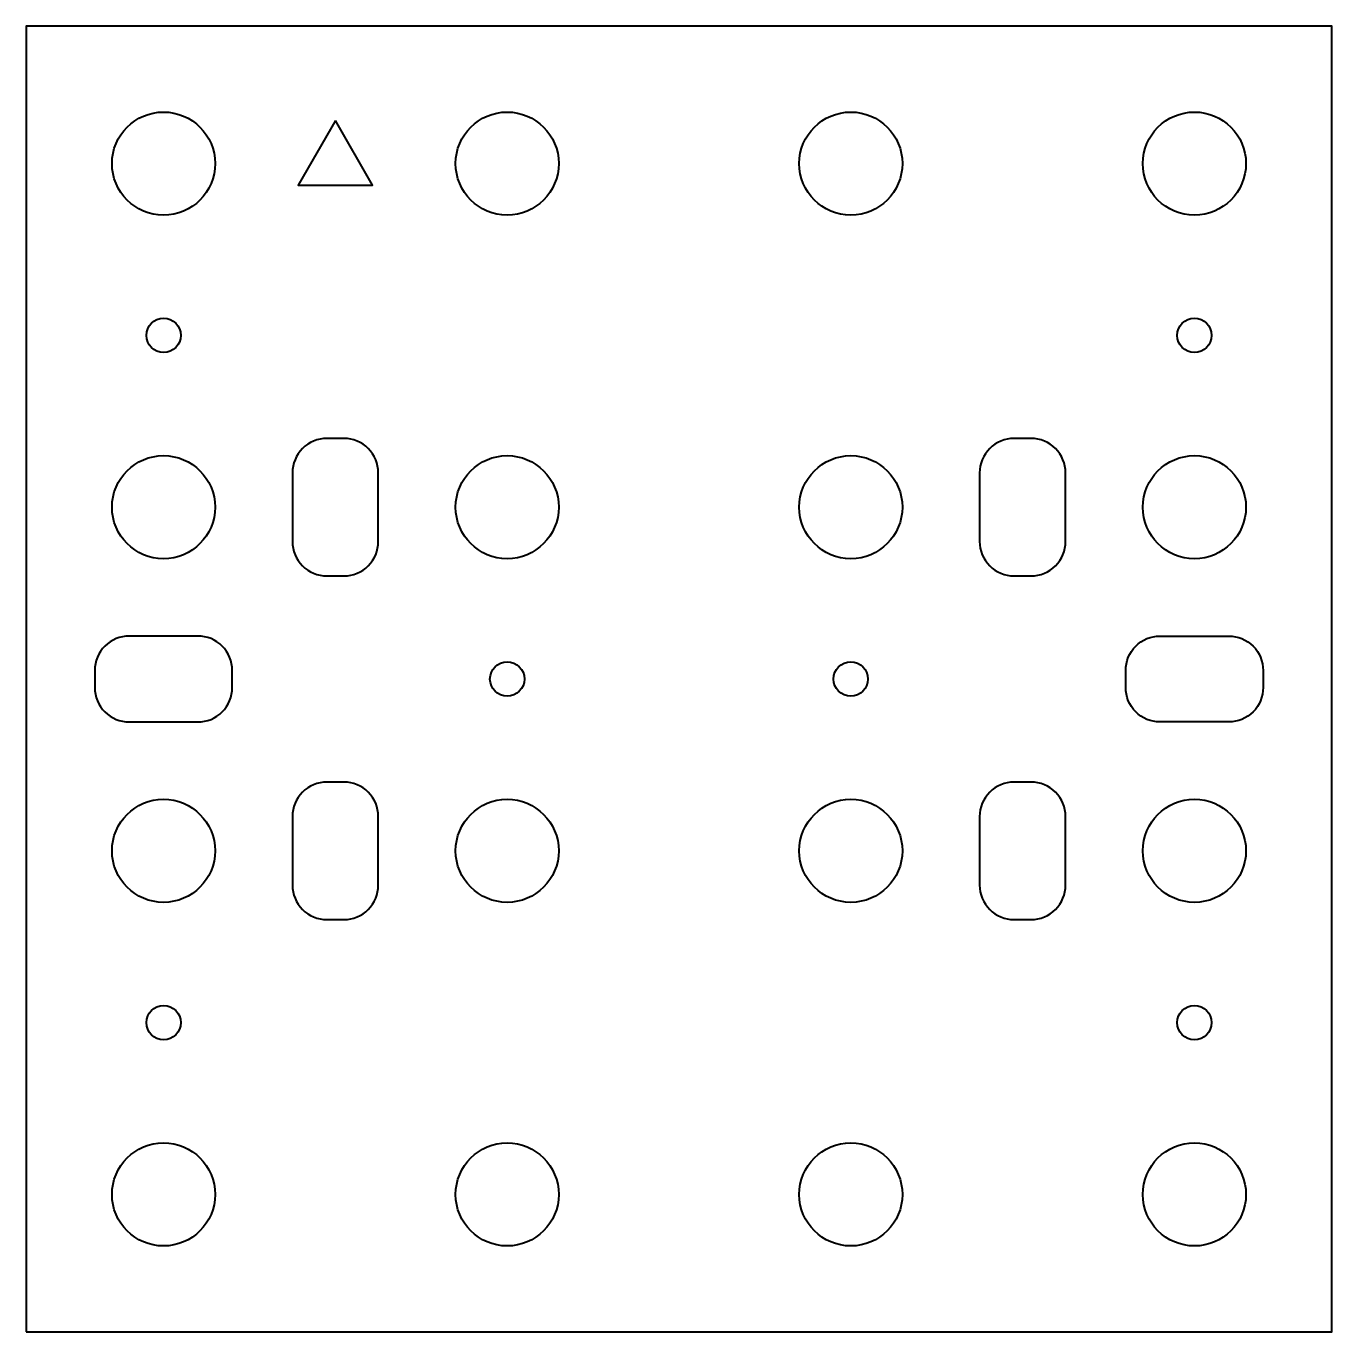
# Model space of a CAD drawing. Header units: millimetres. Extents: x 5274 to 5426, y 1543 to 1695.
import ezdxf

# ---------------------------------------------------------------- set-up
doc = ezdxf.new("R2010")
doc.units = ezdxf.units.MM
doc.header["$LTSCALE"] = 10
doc.header["$MEASUREMENT"] = 0
doc.layers.add('A-ELEV-___5', color=5, linetype='Continuous')

# ---------------------------------------------------------------- blocks, each defined once
blk = doc.blocks.new('pcb rev 2')
at = {"layer": 'A-ELEV-___5', "lineweight": 40, "transparency": 33554687}
for points in [[(-36, -136), (116, -136), (116, 16), (-36, 16)], [(0, 5), (-4.33, -2.5), (4.33, -2.5)]]:
    blk.add_lwpolyline(points, close=True, dxfattribs=at)
for points in [[(-5, -36), (-5, -44, 0.414214), (-1, -48), (1, -48, 0.414214), (5, -44), (5, -36, 0.414214), (1, -32), (-1, -32, 0.414214)], [(75, -36), (75, -44, 0.414214), (79, -48), (81, -48, 0.414214), (85, -44), (85, -36, 0.414214), (81, -32), (79, -32, 0.414214)], [(-24, -65), (-16, -65, 0.414214), (-12, -61), (-12, -59, 0.414214), (-16, -55), (-24, -55, 0.414214), (-28, -59), (-28, -61, 0.414214)], [(104, -65), (96, -65, -0.414214), (92, -61), (92, -59, -0.414214), (96, -55), (104, -55, -0.414214), (108, -59), (108, -61, -0.414214)], [(-5, -76), (-5, -84, 0.414214), (-1, -88), (1, -88, 0.414214), (5, -84), (5, -76, 0.414214), (1, -72), (-1, -72, 0.414214)], [(75, -76), (75, -84, 0.414214), (79, -88), (81, -88, 0.414214), (85, -84), (85, -76, 0.414214), (81, -72), (79, -72, 0.414214)]]:
    blk.add_lwpolyline(points, format="xyb", close=True, dxfattribs=at)
for centre, radius in [((-20, 0), 6), ((20, 0), 6), ((60, 0), 6), ((100, 0), 6), ((-20, -20), 2), ((100, -20), 2), ((-20, -40), 6), ((20, -40), 6), ((60, -40), 6), ((100, -40), 6), ((20, -60), 2), ((60, -60), 2), ((-20, -80), 6), ((20, -80), 6), ((60, -80), 6), ((100, -80), 6), ((-20, -100), 2), ((100, -100), 2), ((-20, -120), 6), ((20, -120), 6), ((60, -120), 6), ((100, -120), 6)]:
    blk.add_circle(centre, radius, dxfattribs=at)

msp = doc.modelspace()

# ---------------------------------------------------------------- block references
at = {"lineweight": 40, "transparency": 33554687}
msp.add_blockref('pcb rev 2', (5310.45, 1679.16), dxfattribs=at)

doc.saveas('drawing.dxf')
